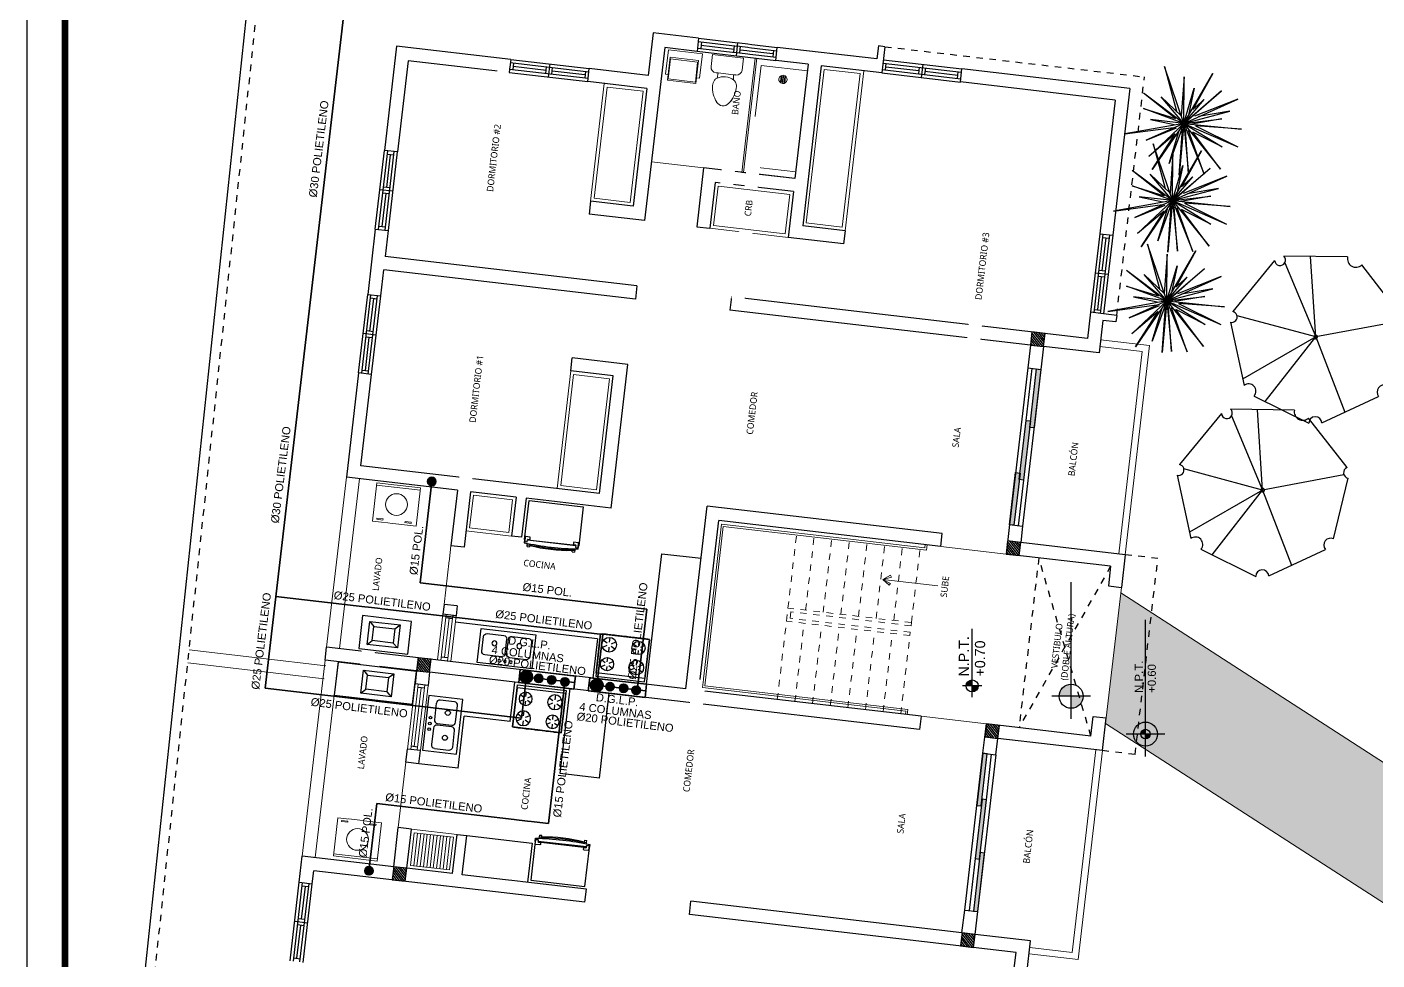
# Model space of a CAD drawing. Header units: feet. Extents: x 1019 to 2236, y -546 to 122.
# Drawn here: x 1053.54 to 1074.06, y -511.4 to -497.21 of the extents above; entities that cross this region are included whole.
import ezdxf

# ---------------------------------------------------------------- set-up
doc = ezdxf.new("R2010")
doc.units = ezdxf.units.FT
doc.header["$LTSCALE"] = 0.05
doc.header["$MEASUREMENT"] = 0
for name, pattern in [('ACAD_ISO14W100', [25.5, 12, -3, 0.5, -3, 0.5, -3, 0.5, -3]), ('DASHDOT', [25.4, 12.7, -6.35, 0, -6.35]), ('DASHED2', [0.375, 0.25, -0.125]), ('HIDDEN', [9.525, 6.35, -3.175])]:
    doc.linetypes.add(name, pattern=pattern)
for name, color, linetype, lineweight in [('A-GENM', 8, 'Continuous', 9), ('A-WALL', 7, 'Continuous', 25), ('arq-pisos', 251, 'Continuous', 5), ('closet', 8, 'Continuous', 5), ('COCINA', 8, 'Continuous', 25), ('escalera', 8, 'DASHED2', 0), ('FURN', 8, 'Continuous', 9), ('GAS', 6, 'ACAD_ISO14W100', 35), ('I-FURN', 8, 'Continuous', 0), ('None', 7, 'Continuous', 5), ('P-SANR-FIXT', 8, 'Continuous', 9)]:
    doc.layers.add(name, color=color, linetype=linetype, lineweight=lineweight)
for name, color, linetype in [('columna', 9, 'Continuous'), ('MARCO', 1, 'Continuous'), ('MUEBLES', 8, 'Continuous'), ('PERT-VENT', 8, 'Continuous'), ('PISO', 8, 'Continuous'), ('SOLAR', 2, 'DASHDOT'), ('TEXXT', 2, 'Continuous'), ('TXT', 2, 'Continuous'), ('VUELO', 8, 'HIDDEN')]:
    doc.layers.add(name, color=color, linetype=linetype)
doc.layers.add('PLANTS', color=7, linetype='Continuous', true_color=0x005716)
doc.styles.add('ads', font='trebuc.ttf', dxfattribs={"height": 0.14})
doc.styles.add('DAMIAN', font='arial.ttf', dxfattribs={"height": 0.12})
doc.styles.add('ROMAND', font='arial.ttf')
doc.styles.get("Standard").update_dxf_attribs({"font": 'arial.ttf'})
doc.linetypes.add('GAS_LINE', pattern='A,12.7,-5.08,["GAS",Standard,S=2.54,R=0,X=-2.54,Y=-1.27],-6.35', length=24.13)

# ---------------------------------------------------------------- blocks, each defined once
blk = doc.blocks.new('ARBOL4')
at = {"layer": 'PLANTS'}
for p, q in [((-0.215225, 0.439234), (-0.445698, 0.173788)), ((-0.172006, 0.430212), (0, 0)), ((0.18998, 0.442934), (-0.157772, 0.457476)), ((0.465439, 0.126688), (0.258534, 0.409628)), ((0, 0), (0.381619, 0.241316)), ((-0.474293, 0.087687), (-0.409359, -0.263952)), ((0.392021, -0.274733), (0.48214, 0.055782)), ((0, 0), (-0.436626, -0.116299)), ((-0.37373, -0.251589), (0, 0)), ((0, 0), (-0.030926, -0.456175)), ((0.410256, -0.207857), (0, 0)), ((0, 0), (0.311329, -0.356352)), ((-0.375843, -0.309965), (-0.049034, -0.484529)), ((0.011921, -0.485418), (0.345337, -0.341692))]:
    blk.add_line(p, q, dxfattribs=at)
for centre, radius, start, end in [((-0.189074, 0.45647), 0.031319, 213.386078, 1.840691), ((0.228399, 0.434803), 0.03927, 168.050674, 320.127319), ((-0.47347, 0.135212), 0.047533, 269.007996, 54.248581), ((0.474388, 0.091377), 0.036427, 104.220505, 282.287354), ((0, 0), 0.01, 0, 180), ((0, 0), 0.01, 180, 0), ((-0.383672, -0.280455), 0.030531, 284.858551, 147.280869), ((0.371318, -0.310052), 0.04094, 59.622765, 230.608597), ((-0.018543, -0.484042), 0.030495, 357.413361, 180.915833)]:
    blk.add_arc(centre, radius, start, end, dxfattribs=at)
blk = doc.blocks.new('T36')
at = {"color": 86, "linetype": 'Continuous'}
for p, q in [((-0.003, -0.009), (-0.054, 0.472)), ((-0.054, 0.472), (-0.003, 0.092)), ((-0.003, -0.009), (0.098, 0.472)), ((-0.003, 0.092), (0.098, 0.472)), ((-0.003, -0.009), (-0.294, 0.392)), ((-0.294, 0.392), (-0.079, 0.067)), ((-0.003, -0.009), (-0.181, 0.345)), ((-0.181, 0.345), (-0.083, 0.101)), ((-0.003, -0.009), (0.307, 0.369)), ((-0.003, -0.009), (0.123, 0.345)), ((0.307, 0.369), (0.053, 0.08)), ((0.123, 0.345), (0.053, 0.08)), ((-0.003, -0.009), (-0.333, 0.244)), ((-0.333, 0.244), (-0.029, 0.016)), ((-0.003, -0.009), (-0.105, 0.295)), ((-0.105, 0.295), (-0.011, 0.059)), ((-0.003, -0.009), (0.377, 0.244)), ((0.377, 0.244), (0.047, 0.041)), ((-0.003, -0.009), (-0.46, 0.143)), ((-0.46, 0.143), (-0.13, 0.041)), ((-0.003, -0.009), (-0.232, 0.117)), ((-0.232, 0.117), (-0.13, 0.041)), ((-0.003, -0.009), (0.402, 0.117)), ((0.402, 0.117), (0.047, 0.016)), ((-0.003, -0.009), (-0.308, 0.016)), ((-0.308, 0.016), (-0.079, 0.016)), ((-0.003, -0.009), (0.427, 0.041)), ((0.427, 0.041), (0.047, -0.009)), ((-0.003, -0.009), (-0.434, -0.263)), ((-0.434, -0.263), (-0.089, -0.09)), ((-0.003, -0.009), (-0.384, -0.085)), ((-0.384, -0.085), (-0.059, -0.042)), ((-0.003, -0.009), (-0.181, -0.39)), ((-0.003, -0.009), (-0.181, -0.238)), ((-0.181, -0.238), (-0.059, -0.042)), ((-0.029, -0.085), (-0.181, -0.39)), ((-0.003, -0.009), (-0.054, -0.364)), ((-0.054, -0.364), (-0.029, -0.085)), ((-0.003, -0.009), (0.183, -0.472)), ((-0.003, -0.009), (0.427, -0.187)), ((-0.003, -0.009), (0.022, -0.288)), ((-0.003, -0.009), (0.351, -0.06)), ((-0.003, -0.009), (0.199, -0.288)), ((-0.003, -0.009), (0.326, -0.238)), ((0.022, -0.288), (0.022, -0.085)), ((0.199, -0.288), (0.047, -0.06)), ((0.183, -0.472), (0.047, -0.085)), ((0.351, -0.06), (0.073, -0.035)), ((0.427, -0.187), (0.098, -0.06)), ((0.098, -0.06), (0.326, -0.238))]:
    blk.add_line(p, q, dxfattribs=at)
blk = doc.blocks.new('Arbol222')
at = {"layer": 'PLANTS', "lineweight": 15, "xscale": 1.5, "yscale": 1.5, "zscale": 1.5}
blk.add_blockref('T36', (0.005, 0.014), dxfattribs=at)
blk = doc.blocks.new('A$C7FF54E45')
at = {"layer": 'SOLAR', "linetype": 'Continuous', "ltscale": 0.15}
blk.add_lwpolyline([(66.124, 33.191), (34.853, 30.693), (7.642, 28.496), (3.32, 28.119), (3.338, 28.271), (7.63, 28.645), (34.841, 30.843), (66.26, 33.352), (68.078, 13.246), (60.53, 11.749), (47.102, 9.086), (34.373, 6.546), (24.073, 4.557), (22.007, 4.131), (9.481, 1.696), (-0.018, -0.156), (0, 0)], dxfattribs=at)
at = {"layer": 'SOLAR', "ltscale": 0.03}
blk.add_lwpolyline([(3.342, 28.196), (7.636, 28.57), (34.847, 30.768), (66.118, 33.265), (67.917, 13.367), (60.501, 11.896), (47.073, 9.233), (34.344, 6.693), (24.044, 4.704), (21.978, 4.278), (9.452, 1.843), (0, 0), (3.328, 28.184)], dxfattribs=at)
blk = doc.blocks.new('A$C15954AF6')
at = {"layer": 'P-SANR-FIXT'}
for p, q in [((0, 0.813), (1.75, 0.813)), ((0, 0.813), (0.001, 0.001)), ((1.75, 0.787), (0, 0.787)), ((0.102, 0.711), (1.648, 0.711)), ((0.102, 0.711), (0.102, 0)), ((1.648, 0.711), (1.649, 0)), ((1.75, 0.813), (1.75, 0)), ((1.434, 0.387), (1.523, 0.387)), ((1.523, 0.378), (1.434, 0.378)), ((1.434, 0.36), (1.523, 0.36)), ((1.523, 0.351), (1.434, 0.351)), ((1.434, 0.333), (1.523, 0.333)), ((1.523, 0.324), (1.434, 0.324)), ((1.649, 0), (0.001, 0)), ((1.649, 0), (1.75, 0))]:
    blk.add_line(p, q, dxfattribs=at)
for centre, radius, start, end in [((1.478, 0.355), 0.0635, 0.0472, 180.0472), ((1.478, 0.355), 0.0635, 0.0472, 180.0472), ((1.478, 0.355), 0.0635, 180.0472, 0.0472), ((1.478, 0.355), 0.0635, 180.0472, 0.0472), ((1.434, 0.383), 0.00444, 90.0472, 270.0472), ((1.434, 0.355), 0.00444, 90.0472, 270.0472), ((1.434, 0.328), 0.00444, 90.0472, 270.0472), ((1.523, 0.383), 0.00444, 270.0472, 90.0472), ((1.523, 0.355), 0.00444, 270.0472, 90.0472), ((1.523, 0.328), 0.00444, 270.0472, 90.0472)]:
    blk.add_arc(centre, radius, start, end, dxfattribs=at)
blk = doc.blocks.new('A$C2C3967B4')
at = {"layer": 'COCINA'}
for p, q in [((0.838, 0.52), (0, 0.52)), ((0, 0.52), (0, 0)), ((0.838, 0), (0.838, 0.52)), ((0.051, 0.342), (0.051, 0.119)), ((0.356, 0.393), (0.102, 0.393)), ((0.406, 0.119), (0.406, 0.342)), ((0.432, 0.342), (0.432, 0.119)), ((0.737, 0.393), (0.483, 0.393)), ((0.787, 0.119), (0.787, 0.342)), ((0.102, 0.068), (0.356, 0.068)), ((0.483, 0.068), (0.737, 0.068)), ((0, 0), (0.838, 0))]:
    blk.add_line(p, q, dxfattribs=at)
for centre, radius in [((0.33, 0.456), 0.0201), ((0.419, 0.456), 0.0201), ((0.508, 0.456), 0.0201), ((0.229, 0.202), 0.0381), ((0.61, 0.202), 0.0381)]:
    blk.add_circle(centre, radius, dxfattribs=at)
for centre, start, end in [((0.102, 0.342), 90, 180), ((0.356, 0.342), 0, 90), ((0.483, 0.342), 90, 180), ((0.737, 0.342), 0, 90), ((0.102, 0.119), 180, 270), ((0.356, 0.119), 270, 0), ((0.483, 0.119), 180, 270), ((0.737, 0.119), 270, 0)]:
    blk.add_arc(centre, 0.0508, start, end, dxfattribs=at)
blk = doc.blocks.new('A$C285A50AC')
at = {"layer": 'MUEBLES'}
for p, q in [((0.001, 0.69, -0.889), (0, 0.029, -0.889)), ((0.001, 0.69), (0.001, 0.639)), ((0.763, 0.688), (0.001, 0.69)), ((0.763, 0.688, -0.889), (0.001, 0.69, -0.889)), ((0.001, 0.639), (0.763, 0.637)), ((0.762, 0.028, -0.889), (0.763, 0.688, -0.889)), ((0.763, 0.637), (0.763, 0.688)), ((0, 0.029, -0.889), (0.762, 0.028, -0.889))]:
    blk.add_line(p, q, dxfattribs=at)
at = {"layer": 'MUEBLES', "color": 8}
for p, q in [((0.12, 0.505, 0.003), (0.054, 0.543, 0.003)), ((0.12, 0.467, 0.003), (0.054, 0.429, 0.003)), ((0.153, 0.524, 0.003), (0.153, 0.6, 0.003)), ((0.153, 0.448, 0.003), (0.153, 0.372, 0.003)), ((0.186, 0.505, 0.003), (0.252, 0.543, 0.003)), ((0.186, 0.467, 0.003), (0.252, 0.429, 0.003)), ((0.577, 0.466, 0.003), (0.522, 0.435, 0.003)), ((0.577, 0.504, 0.003), (0.523, 0.536, 0.003)), ((0.61, 0.523, 0.003), (0.611, 0.587, 0.003)), ((0.61, 0.447, 0.003), (0.61, 0.384, 0.003)), ((0.643, 0.504, 0.003), (0.698, 0.536, 0.003)), ((0.643, 0.466, 0.003), (0.698, 0.434, 0.003)), ((0.12, 0.2, 0.003), (0.065, 0.232, 0.003)), ((0.153, 0.219, 0.003), (0.153, 0.283, 0.003)), ((0.186, 0.2, 0.003), (0.241, 0.232, 0.003)), ((0.577, 0.2, 0.003), (0.511, 0.238, 0.003)), ((0.61, 0.219, 0.003), (0.61, 0.295, 0.003)), ((0.643, 0.199, 0.003), (0.709, 0.237, 0.003)), ((0.12, 0.162, 0.003), (0.065, 0.131, 0.003)), ((0.153, 0.143, 0.003), (0.152, 0.08, 0.003)), ((0.186, 0.162, 0.003), (0.241, 0.13, 0.003)), ((0.577, 0.162, 0.003), (0.511, 0.124, 0.003)), ((0.61, 0.142, 0.003), (0.61, 0.066, 0.003)), ((0.643, 0.161, 0.003), (0.709, 0.123, 0.003))]:
    blk.add_line(p, q, dxfattribs=at)
at = {"layer": 'MUEBLES', "extrusion": (-0.001805, -0.999998, 0)}
for p, q in [((0.063, 0.027, -0.622), (0.698, 0.025, -0.622)), ((0.063, 0.027, -0.102), (0.698, 0.025, -0.102))]:
    blk.add_line(p, q, dxfattribs=at)
at = {"layer": 'MUEBLES'}
for centre, radius in [((0.153, 0.486, 0.003), 0.114), ((0.61, 0.485, 0.003), 0.102), ((0.153, 0.181, 0.003), 0.102), ((0.61, 0.181, 0.003), 0.114)]:
    blk.add_circle(centre, radius, dxfattribs=at)
at = {"layer": 'MUEBLES', "color": 8, "extrusion": (-0.001805, -0.999998, 0)}
for centre in [(0.089, -0.038, -0.027), (0.216, -0.038, -0.027), (0.381, -0.038, -0.027), (0.546, -0.038, -0.027), (0.673, -0.038, -0.027)]:
    blk.add_circle(centre, 0.0254, dxfattribs=at)
at = {"layer": 'MUEBLES'}
for points in [[(0, 0.029), (0.001, 0.639), (0.763, 0.637), (0.762, 0.028)], [(0.001, 0.69, 0.254), (0.001, 0.639, 0.254), (0.763, 0.637, 0.254), (0.763, 0.688, 0.254)]]:
    blk.add_3dface(points, dxfattribs=at)
at = {"layer": 'MUEBLES', "color": 8}
for points in [[(0.025, 0.027, -0.076), (0.025, 0.027, -0.533), (0.737, 0.025, -0.533), (0.737, 0.025, -0.076)], [(0.025, 0.027, -0.597), (0.025, 0.027, -0.851), (0.737, 0.025, -0.851), (0.737, 0.025, -0.597)]]:
    blk.add_3dface(points, dxfattribs=at)
blk = doc.blocks.new('A$C007B5363')
at = {"layer": 'COCINA'}
for p, q in [((0, 0.829), (0.594, 0.829)), ((0, 0), (0, 0.829)), ((0.621, 0.822), (0.557, 0.822)), ((0.594, 0.829), (0.601, 0.829)), ((0.594, 0.822), (0.594, 0.829)), ((0.601, 0.829), (0.601, 0.822)), ((0.645, 0.829), (0.601, 0.829)), ((0.551, 0.816), (0.551, 0.752)), ((0.557, 0.746), (0.582, 0.746)), ((0.589, 0.752), (0.589, 0.778)), ((0.594, 0.045), (0.594, 0.784)), ((0.595, 0.784), (0.621, 0.784)), ((0.601, 0.784), (0.601, 0.044)), ((0.627, 0.791), (0.627, 0.816)), ((0.649, 0.778), (0.671, 0.778)), ((0.671, 0.74), (0.651, 0.74)), ((0.654, 0.702), (0.671, 0.702)), ((0.671, 0.778), (0.698, 0.778)), ((0.671, 0.74), (0.671, 0.778)), ((0.671, 0.74), (0.671, 0.778)), ((0.698, 0.74), (0.671, 0.74)), ((0.671, 0.74), (0.671, 0.702)), ((0.671, 0.702), (0.671, 0.74)), ((0.699, 0.74), (0.699, 0.778)), ((0.594, 0), (0, 0)), ((0.551, 0.076), (0.551, 0.013)), ((0.582, 0.083), (0.557, 0.083)), ((0.557, 0.006), (0.621, 0.006)), ((0.589, 0.051), (0.589, 0.076)), ((0.594, 0), (0.594, 0.006)), ((0.594, 0), (0.601, 0)), ((0.621, 0.044), (0.595, 0.044)), ((0.601, 0.006), (0.601, 0)), ((0.601, 0), (0.645, 0)), ((0.627, 0.013), (0.627, 0.038)), ((0.671, 0.051), (0.649, 0.051)), ((0.651, 0.089), (0.671, 0.089)), ((0.671, 0.127), (0.654, 0.127)), ((0.671, 0.127), (0.671, 0.089)), ((0.671, 0.089), (0.671, 0.127)), ((0.671, 0.089), (0.698, 0.089)), ((0.671, 0.051), (0.671, 0.089)), ((0.671, 0.051), (0.671, 0.089)), ((0.698, 0.051), (0.671, 0.051)), ((0.699, 0.051), (0.699, 0.089))]:
    blk.add_line(p, q, dxfattribs=at)
for centre, radius, start, end in [((0.557, 0.816), 0.00635, 90, 180), ((0.621, 0.816), 0.00635, 360, 90), ((-3.851, 0.414), 4.515, 354.7351, 5.2649), ((0.557, 0.752), 0.00635, 180, 270), ((0.582, 0.752), 0.00635, 270, 360), ((0.595, 0.778), 0.00635, 90, 180), ((0.621, 0.791), 0.00635, 270, 360), ((-3.079, 0.414), 3.761, 355.6182, 4.3818), ((-1.675, 0.414), 2.373, 352.1151, 7.8849), ((0.557, 0.076), 0.00635, 90, 180), ((0.557, 0.013), 0.00635, 180, 270), ((0.582, 0.076), 0.00635, 360, 90), ((0.595, 0.051), 0.00635, 180, 270), ((0.621, 0.038), 0.00635, 360, 90), ((0.621, 0.013), 0.00635, 270, 360)]:
    blk.add_arc(centre, radius, start, end, dxfattribs=at)
blk = doc.blocks.new('bath_sink_6127 - bath_sink_6127-V2-Nivel 1')
at = {"layer": 'I-FURN'}
for p, q in [((0.293, 0.297), (-0.127, 0.297)), ((-0.127, 0.297), (-0.127, -0.29)), ((0.395, 0.244), (-0.005, 0.244)), ((-0.005, 0.244), (-0.005, -0.245)), ((0.025, -0.234), (0.025, 0.233)), ((0.025, 0.233), (0.369, 0.233)), ((0.293, 0.244), (0.293, 0.297)), ((0.369, 0.233), (0.369, -0.234)), ((0.395, -0.245), (0.395, 0.244)), ((0.293, -0.29), (-0.127, -0.29)), ((-0.005, -0.245), (0.395, -0.245)), ((0.369, -0.234), (0.025, -0.234)), ((0.293, -0.29), (0.293, -0.245))]:
    blk.add_line(p, q, dxfattribs=at)
blk = doc.blocks.new('Toilet_-_Tank_-_3D_4840 - 17_ High_ Seat Not Visible-536545-Nivel 1')
at = {"layer": 'P-SANR-FIXT'}
for p, q in [((0.248, 0.489), (-0.248, 0.489)), ((-0.248, 0.489), (-0.248, 0.298)), ((0.248, 0.298), (0.248, 0.489)), ((-0.159, 0.21), (-0.123, 0.21)), ((-0.123, 0.21), (-0.132, 0.127)), ((-0.123, 0.21), (0.123, 0.21)), ((0.132, 0.127), (0.123, 0.21)), ((0.123, 0.21), (0.159, 0.21))]:
    blk.add_line(p, q, dxfattribs=at)
for centre, radius, start, end in [((-0.159, 0.298), 0.0889, 180, 270), ((0.159, 0.298), 0.0889, 270, 360), ((-0.023, 0.008), 0.167, 151.0596, 182.709), ((-0.083, 0.041), 0.0995, 119.8981, 151.0596), ((0, -0.104), 0.266, 90.1019, 119.8981), ((0, -0.104), 0.266, 60.1019, 89.8981), ((0.083, 0.041), 0.0995, 28.9404, 60.1019), ((0.023, 0.008), 0.167, 357.291, 28.9404), ((0.25, 0.021), 0.441, 182.709, 218.5058), ((-0.25, 0.021), 0.441, 321.4942, 357.291), ((0.011, -0.169), 0.136, 218.5058, 265.219), ((-0.011, -0.169), 0.136, 274.781, 321.4942)]:
    blk.add_arc(centre, radius, start, end, dxfattribs=at)
blk = doc.blocks.new('A$C6DF15AF1')
for points in [[(0, 0), (0.896, 0), (0.896, 0.067), (0, 0.067)], [(0.796, 0.067), (1.703, 0.067), (1.703, 0.133), (0.796, 0.133)], [(1.603, 0.133), (2.4, 0.133), (2.4, 0.2), (1.603, 0.2)]]:
    blk.add_hatch(color=256).paths.add_polyline_path(points)
at = {"layer": 'PERT-VENT', "extrusion": (-6.28888e-16, -1.94037e-15, -1)}
for points in [[(0, 0), (-0.896, 0), (-0.896, 0.067), (0, 0.067)], [(-0.796, 0.067), (-1.703, 0.067), (-1.703, 0.133), (-0.796, 0.133)], [(-1.603, 0.133), (-2.4, 0.133), (-2.4, 0.2), (-1.603, 0.2)]]:
    blk.add_lwpolyline(points, close=True, dxfattribs=at)
at = {"layer": 'PISO'}
for p, q in [((0, 0.2), (2.4, 0.2)), ((0, 0), (2.4, 0))]:
    blk.add_line(p, q, dxfattribs=at)
at = {"layer": 'PISO', "extrusion": (-6.28888e-16, -1.94037e-15, -1)}
for p, q in [((0.796, 0.133), (0, 0.133)), ((1.703, 0.067), (2.4, 0.067))]:
    blk.add_line(p, q, dxfattribs=at)
blk = doc.blocks.new('A$C01EB0BB3')
at = {"layer": 'FURN'}
for p, q in [((0, 0, 224.56), (0, 0.61, 224.56)), ((0, 0.61, 224.56), (0.533, 0.61, 224.56)), ((0.503, 0.61, 224.56), (0.503, 0, 224.56)), ((0.533, 0.61, 224.56), (0.533, 0, 224.56)), ((0.533, 0, 224.56), (0, 0, 224.56))]:
    blk.add_line(p, q, dxfattribs=at)
at = {"layer": 'FURN', "ltscale": 0.02, "elevation": 224.56}
for points in [[(0.047, 0.536), (0.047, 0.45), (0.032, 0.45), (0.032, 0.536)], [(0.047, 0.143), (0.047, 0.057), (0.032, 0.057), (0.032, 0.143)]]:
    blk.add_lwpolyline(points, close=True, dxfattribs=at)
at = {"layer": 'FURN', "ltscale": 0.02}
blk.add_circle((0.267, 0.305, 224.56), 0.15, dxfattribs=at)
blk = doc.blocks.new('A$C153C7E87')
at = {"layer": 'COCINA'}
for p, q in [((0.076, 0.804), (0.143, 0.731)), ((0.427, 0.804), (0.36, 0.731)), ((0.143, 0.411), (0.076, 0.339)), ((0.36, 0.411), (0.427, 0.339))]:
    blk.add_line(p, q, dxfattribs=at)
at = {"layer": 'COCINA', "extrusion": (1.60732e-15, -2.48059e-15, -1)}
for points in [[(-0.502, 1.2), (0, 1.2), (0, 0), (-0.502, 0)], [(-0.427, 0.339), (-0.076, 0.339), (-0.076, 0.804), (-0.427, 0.804)], [(-0.36, 0.411), (-0.143, 0.411), (-0.143, 0.731), (-0.36, 0.731)]]:
    blk.add_lwpolyline(points, close=True, dxfattribs=at)
blk = doc.blocks.new('A$C72735B25')
at = {"layer": 'PERT-VENT', "extrusion": (-1.27878e-17, -1.31713e-15, -1)}
for p, q in [((0, 0), (0, 1.203)), ((0.05, 0), (0.05, 1.203)), ((0.1, 0.648), (0.1, 1.149)), ((0.15, 0), (0.15, 1.203)), ((0.2, 0), (0.2, 1.203)), ((0.15, 0.648), (0.05, 0.648)), ((0.2, 0.602), (0, 0.602)), ((0.15, 0.555), (0.05, 0.555)), ((0.1, 0.05), (0.1, 0.555)), ((0.05, 0.05), (0.15, 0.05))]:
    blk.add_line(p, q, dxfattribs=at)
at = {"layer": 'PERT-VENT', "extrusion": (-1.27878e-17, 1.31713e-15, -1)}
blk.add_line((0.05, 1.153), (0.15, 1.153), dxfattribs=at)
blk = doc.blocks.new('A$C04841795')
at = {"ltscale": 45}
h = blk.add_hatch(color=256, dxfattribs=at)
h.dxf.hatch_style = 1
h.paths.add_polyline_path([(0.179, 0.249), (0.179, 0.154), (0.274, 0.154, 0.414214)])
h.paths.add_polyline_path([(0.179, 0.154), (0.083, 0.154, 0.414214), (0.179, 0.058)])
at = {"layer": 'TXT', "ltscale": 45}
for p, q in [((0.179, 0), (0.179, 0.308)), ((0, 0.154), (1.087, 0.154))]:
    blk.add_line(p, q, dxfattribs=at)
blk.add_circle((0.179, 0.154), 0.0956, dxfattribs=at)
blk = doc.blocks.new('A$C012446DC')
at = {"layer": 'PISO'}
h = blk.add_hatch(dxfattribs=at)
h.set_pattern_fill('ANSI31', color=256, scale=0.008571, angle=180)
h.set_pattern_definition([(225, (206536.064322, 1154820.960068), (0.0192434059784, -0.0192434059784), [])])
h.paths.add_polyline_path([(0, 0), (0.2, 0), (0.2, 0.2), (0, 0.2)])
at = {"layer": 'columna'}
blk.add_lwpolyline([(0.2, 0.2), (0, 0.2), (0, 0), (0.2, 0)], close=True, dxfattribs=at)
blk = doc.blocks.new('A$C387E0859')
for p in [(0, 8.7), (3.2, 8.7), (0, 0), (3.2, 0), (6, 0), (9.2, 0)]:
    blk.add_blockref('A$C012446DC', p)
blk = doc.blocks.new('A$C074D4DC8')
at = {"layer": 'FURN'}
blk.add_line((0.042, 0.342), (0.042, -0.198), dxfattribs=at)
for points in [[(0.042, 0.342), (-0.008, 0.274), (0.012, 0.262), (0.042, 0.342)], [(0.042, 0.342), (0.092, 0.274), (0.072, 0.262), (0.042, 0.342)]]:
    blk.add_lwpolyline(points, dxfattribs=at)

msp = doc.modelspace()

# ---------------------------------------------------------------- hatches: boundary and pattern name
at = {"layer": 'arq-pisos'}
h = msp.add_hatch(dxfattribs=at)
h.set_pattern_fill('AR-HBONE', color=256, scale=0.06, angle=90)
h.set_pattern_definition([(135, (856.05644, -198.79704), (-0.33941125, 5e-17), [0.72, -0.24]), (225, (855.88674, -198.62733), (-0.33941125, 5e-17), [0.72, -0.24])])
edge = h.paths.add_edge_path()
edge.add_line((1079.731, -513.492), (1086.908, -513.483))
edge.add_line((1086.908, -513.483), (1086.908, -513.482))
edge.add_line((1086.908, -513.482), (1095.404, -513.471))
edge.add_line((1095.404, -513.471), (1095.591, -514.615))
edge.add_arc((1096.578, -514.453), 1, 189.2909, 252.057)
edge.add_line((1096.27, -515.405), (1115.308, -521.57))
edge.add_line((1115.308, -521.57), (1115.616, -520.618))
edge.add_line((1115.616, -520.618), (1097.154, -514.64))
edge.add_line((1097.154, -514.64), (1102.237, -498.942))
edge.add_line((1102.237, -498.942), (1106.806, -500.422))
edge.add_line((1106.806, -500.422), (1108.337, -495.662))
edge.add_line((1108.337, -495.662), (1107.969, -495.543))
edge.add_line((1107.969, -495.543), (1107.482, -495.541))
edge.add_line((1107.482, -495.541), (1106.249, -499.348))
edge.add_line((1106.249, -499.348), (1101.553, -497.827))
edge.add_line((1101.553, -497.827), (1097.198, -511.276))
edge.add_arc((1096.247, -510.968), 1, 270.0737, 342.057, ccw=False)
edge.add_line((1096.248, -511.968), (1086.442, -511.981))
edge.add_line((1086.442, -511.981), (1086.442, -508.811))
edge.add_line((1086.442, -508.811), (1084.438, -508.814))
edge.add_line((1084.438, -508.814), (1084.442, -511.985))
edge.add_line((1084.442, -511.985), (1079.729, -511.991))
edge.add_line((1079.729, -511.991), (1070.168, -505.813))
edge.add_line((1070.168, -505.813), (1069.936, -507.8))
edge.add_line((1069.936, -507.8), (1078.498, -513.332))
edge.add_arc((1079.041, -512.492), 1, 237.1316, 270.0737)
edge.add_line((1079.042, -513.492), (1079.731, -513.492))
at = {"layer": 'closet'}
h = msp.add_hatch(dxfattribs=at)
h.set_pattern_fill('ANSI31', color=256, scale=0.4, angle=398.357, style=0)
h.set_pattern_definition([(83.357, (1059.961873, -510.02673), (-0.0496643, 0.005784), [])])
h.paths.add_polyline_path([(1059.962, -510.027), (1060.02, -509.53), (1059.424, -509.461), (1059.366, -509.957)])
at = {"layer": 'GAS', "linetype": 'GAS_LINE', "ltscale": 0.8}
h = msp.add_hatch(color=256, dxfattribs=at)
h.dxf.hatch_style = 1
edge = h.paths.add_edge_path()
edge.add_arc((1059.69, -504.12), 0.0637, 0, 360)
h = msp.add_hatch(color=256, dxfattribs=at)
h.dxf.hatch_style = 1
edge = h.paths.add_edge_path()
edge.add_arc((1061.129, -507.091), 0.0956, 0, 360)
h = msp.add_hatch(color=256, dxfattribs=at)
h.dxf.hatch_style = 1
edge = h.paths.add_edge_path()
edge.add_arc((1061.317, -507.114), 0.0637, 0, 360)
h = msp.add_hatch(color=256, dxfattribs=at)
h.dxf.hatch_style = 1
edge = h.paths.add_edge_path()
edge.add_arc((1061.513, -507.137), 0.0637, 0, 360)
h = msp.add_hatch(color=256, dxfattribs=at)
h.dxf.hatch_style = 1
edge = h.paths.add_edge_path()
edge.add_arc((1061.715, -507.168), 0.0637, 0, 360)
h = msp.add_hatch(color=256, dxfattribs=at)
h.dxf.hatch_style = 1
edge = h.paths.add_edge_path()
edge.add_arc((1062.2, -507.218), 0.0956, 0, 360)
h = msp.add_hatch(color=256, dxfattribs=at)
h.dxf.hatch_style = 1
edge = h.paths.add_edge_path()
edge.add_arc((1062.401, -507.24), 0.0637, 0, 360)
h = msp.add_hatch(color=256, dxfattribs=at)
h.dxf.hatch_style = 1
edge = h.paths.add_edge_path()
edge.add_arc((1062.608, -507.264), 0.0637, 0, 360)
h = msp.add_hatch(color=256, dxfattribs=at)
h.dxf.hatch_style = 1
edge = h.paths.add_edge_path()
edge.add_arc((1062.799, -507.294), 0.0637, 0, 360)
h = msp.add_hatch(color=256, dxfattribs=at)
h.dxf.hatch_style = 1
edge = h.paths.add_edge_path()
edge.add_arc((1058.735, -510.039), 0.0637, 0, 360)

# ---------------------------------------------------------------- linework, layer by layer
at = {"layer": 'A-GENM'}
for p, q in [((1070.495, -502.142), (1069.849, -502.067)), ((1070.606, -502.054), (1069.861, -501.968)), ((1070.235, -505.233), (1070.606, -502.054)), ((1070.136, -505.221), (1070.495, -502.142)), ((1058.392, -504.055), (1058.091, -506.638)), ((1058.591, -504.078), (1058.29, -506.661)), ((1062.417, -504.524), (1062.417, -504.524)), ((1063.878, -504.493), (1063.878, -504.493)), ((1058.078, -506.922), (1056.002, -506.68)), ((1057.721, -509.816), (1058.068, -506.836)), ((1058.091, -506.638), (1058.091, -506.638)), ((1058.055, -507.121), (1055.981, -506.879)), ((1057.92, -509.839), (1058.267, -506.859)), ((1069.789, -508.201), (1069.43, -511.28)), ((1069.888, -508.213), (1069.518, -511.391)), ((1069.518, -511.391), (1068.773, -511.305)), ((1069.43, -511.28), (1068.785, -511.205))]:
    msp.add_line(p, q, dxfattribs=at)
at = {"layer": 'A-GENM', "extrusion": (7.74729e-15, 7.31823e-14, -1)}
for p, q in [((1070.168, -505.813), (1079.729, -511.991)), ((1069.936, -507.8), (1078.498, -513.332))]:
    msp.add_line(p, q, dxfattribs=at)
at = {"layer": 'A-WALL'}
for p, q in [((1063.057, -497.299), (1062.982, -497.945)), ((1063.749, -497.38), (1063.057, -497.299)), ((1059.156, -497.499), (1058.971, -499.085)), ((1060.891, -497.701), (1059.156, -497.499)), ((1063.233, -497.521), (1062.926, -500.153)), ((1063.726, -497.579), (1063.233, -497.521)), ((1066.458, -497.695), (1064.944, -497.519)), ((1066.581, -497.508), (1066.482, -497.497)), ((1059.331, -497.721), (1059.17, -499.109)), ((1060.868, -497.9), (1059.331, -497.721)), ((1065.416, -497.775), (1064.921, -497.718)), ((1065.416, -497.775), (1065.213, -499.514)), ((1065.614, -497.799), (1065.331, -500.232)), ((1066.535, -497.906), (1065.614, -497.799)), ((1062.982, -497.945), (1062.086, -497.841)), ((1070.306, -498.144), (1067.753, -497.846)), ((1062.959, -498.144), (1062.063, -498.039)), ((1062.959, -498.144), (1062.751, -499.932)), ((1070.084, -498.319), (1067.73, -498.045)), ((1070.306, -498.144), (1070.046, -500.375)), ((1070.084, -498.319), (1069.847, -500.352)), ((1063.825, -499.352), (1063.721, -500.246)), ((1065.213, -499.514), (1063.825, -499.352)), ((1064.001, -499.574), (1063.92, -500.269)), ((1065.19, -499.712), (1064.001, -499.574)), ((1062.105, -499.856), (1062.082, -500.055)), ((1062.751, -499.932), (1062.105, -499.856)), ((1065.19, -499.712), (1065.109, -500.408)), ((1062.926, -500.153), (1062.082, -500.055)), ((1063.721, -500.246), (1063.92, -500.269)), ((1065.977, -500.307), (1065.331, -500.232)), ((1058.832, -500.281), (1058.716, -501.274)), ((1059.03, -500.304), (1058.984, -500.701)), ((1065.953, -500.506), (1065.109, -500.408)), ((1065.977, -500.307), (1065.953, -500.506)), ((1062.811, -501.147), (1058.984, -500.701)), ((1058.915, -501.297), (1058.961, -500.9)), ((1062.787, -501.345), (1058.961, -500.9)), ((1062.811, -501.147), (1062.787, -501.345)), ((1064.249, -501.314), (1064.225, -501.513)), ((1069.662, -501.945), (1064.249, -501.314)), ((1068.795, -502.045), (1064.225, -501.513)), ((1069.708, -501.547), (1069.662, -501.945)), ((1069.895, -501.67), (1069.837, -502.166)), ((1070.106, -501.594), (1070.094, -501.693)), ((1068.795, -502.045), (1068.754, -502.393)), ((1068.993, -502.068), (1068.953, -502.416)), ((1069.837, -502.166), (1068.993, -502.068)), ((1061.804, -502.439), (1061.827, -502.24)), ((1062.672, -502.339), (1061.827, -502.24)), ((1058.577, -502.469), (1058.392, -504.055)), ((1058.614, -503.88), (1058.776, -502.492)), ((1062.45, -502.514), (1061.804, -502.439)), ((1062.242, -504.302), (1062.45, -502.514)), ((1062.417, -504.524), (1062.672, -502.339)), ((1068.754, -502.393), (1068.953, -502.416)), ((1062.242, -504.302), (1058.614, -503.88)), ((1060.081, -504.252), (1058.392, -504.055)), ((1060.081, -504.252), (1059.982, -505.096)), ((1060.279, -504.275), (1060.181, -505.119)), ((1060.975, -504.356), (1060.279, -504.275)), ((1060.975, -504.356), (1060.905, -504.952)), ((1061.124, -504.373), (1061.054, -504.969)), ((1062.417, -504.524), (1061.124, -504.373)), ((1063.554, -507.274), (1063.878, -504.493)), ((1067.454, -504.909), (1063.878, -504.493)), ((1063.753, -507.297), (1064.054, -504.714)), ((1067.431, -505.108), (1064.054, -504.714)), ((1068.476, -504.776), (1068.424, -505.223)), ((1068.476, -504.776), (1068.675, -504.8)), ((1061.054, -504.969), (1060.905, -504.952)), ((1067.431, -505.108), (1067.454, -504.909)), ((1068.675, -504.8), (1068.646, -505.048)), ((1070.235, -505.233), (1068.646, -505.048)), ((1070.014, -505.409), (1068.424, -505.223)), ((1070.235, -505.233), (1070.178, -505.73)), ((1070.014, -505.409), (1069.979, -505.707)), ((1069.979, -505.707), (1070.178, -505.73)), ((1059.878, -505.99), (1059.861, -506.139)), ((1060.077, -506.013), (1059.878, -505.99)), ((1060.077, -506.013), (1060.06, -506.162)), ((1060.06, -506.162), (1059.861, -506.139)), ((1058.068, -506.836), (1058.091, -506.638)), ((1059.459, -506.998), (1058.068, -506.836)), ((1063.554, -507.274), (1058.091, -506.638)), ((1059.459, -506.998), (1059.436, -507.197)), ((1059.658, -507.021), (1059.634, -507.22)), ((1067.107, -507.889), (1059.658, -507.021)), ((1059.634, -507.22), (1059.436, -507.197)), ((1067.13, -507.69), (1063.753, -507.297)), ((1067.13, -507.69), (1063.753, -507.297)), ((1067.13, -507.69), (1067.107, -507.889)), ((1068.072, -508.253), (1068.124, -507.806)), ((1069.713, -507.991), (1068.124, -507.806)), ((1069.713, -507.991), (1069.748, -507.693)), ((1069.748, -507.693), (1069.946, -507.716)), ((1069.888, -508.213), (1069.946, -507.716)), ((1068.27, -508.276), (1068.299, -508.028)), ((1069.888, -508.213), (1068.299, -508.028)), ((1059.297, -508.389), (1059.32, -508.19)), ((1059.519, -508.213), (1059.32, -508.19)), ((1059.496, -508.412), (1059.519, -508.213)), ((1068.072, -508.253), (1068.27, -508.276)), ((1059.496, -508.412), (1059.297, -508.389)), ((1059.112, -509.978), (1059.181, -509.382)), ((1059.38, -509.405), (1059.181, -509.382)), ((1059.31, -510.001), (1059.38, -509.405)), ((1060.006, -510.082), (1060.075, -509.486)), ((1060.075, -509.486), (1060.224, -509.504)), ((1060.155, -510.1), (1060.224, -509.504)), ((1057.675, -510.213), (1057.721, -509.816)), ((1059.112, -509.978), (1057.721, -509.816)), ((1057.874, -510.237), (1057.897, -510.038)), ((1062.019, -510.518), (1057.897, -510.038)), ((1060.006, -510.082), (1059.31, -510.001)), ((1062.019, -510.518), (1062.042, -510.319)), ((1063.608, -510.703), (1063.631, -510.504)), ((1067.753, -510.985), (1063.631, -510.504)), ((1068.575, -511.281), (1063.608, -510.703)), ((1067.753, -510.985), (1067.794, -510.637)), ((1067.794, -510.637), (1067.993, -510.66)), ((1067.952, -511.008), (1067.993, -510.66)), ((1068.796, -511.106), (1067.952, -511.008)), ((1068.738, -511.603), (1068.796, -511.106)), ((1068.528, -511.679), (1068.575, -511.281))]:
    msp.add_line(p, q, dxfattribs=at)
at = {"layer": 'A-WALL', "extrusion": (1.30764e-15, -1.57985e-16, -1)}
for p, q in [((1063.749, -497.38), (1063.726, -497.579)), ((1064.921, -497.718), (1064.944, -497.519)), ((1062.063, -498.039), (1062.086, -497.841)), ((1067.73, -498.045), (1067.753, -497.846))]:
    msp.add_line(p, q, dxfattribs=at)
at = {"layer": 'A-WALL', "extrusion": (1.30977e-15, -1.39667e-16, -1)}
for p, q in [((1066.482, -497.497), (1066.458, -497.695)), ((1066.581, -497.508), (1066.535, -497.906))]:
    msp.add_line(p, q, dxfattribs=at)
at = {"layer": 'A-WALL', "extrusion": (1.99796e-15, 3.81882e-16, -1)}
for p, q in [((1059.17, -499.109), (1058.971, -499.085)), ((1058.832, -500.281), (1059.03, -500.304))]:
    msp.add_line(p, q, dxfattribs=at)
at = {"layer": 'A-WALL', "extrusion": (1.99087e-15, 3.82707e-16, -1)}
for p, q in [((1069.847, -500.352), (1070.046, -500.375)), ((1069.907, -501.57), (1069.708, -501.547))]:
    msp.add_line(p, q, dxfattribs=at)
at = {"layer": 'A-WALL', "extrusion": (1.993e-15, 4.01025e-16, -1)}
for p, q in [((1069.847, -500.352), (1070.046, -500.375)), ((1069.847, -500.352), (1070.046, -500.375)), ((1070.106, -501.594), (1069.708, -501.547)), ((1070.094, -501.693), (1069.895, -501.67))]:
    msp.add_line(p, q, dxfattribs=at)
at = {"layer": 'A-WALL', "extrusion": (1.85459e-15, -8.49132e-16, -1)}
for p, q in [((1058.716, -501.274), (1058.915, -501.297)), ((1058.776, -502.492), (1058.577, -502.469)), ((1057.675, -510.213), (1057.874, -510.237))]:
    msp.add_line(p, q, dxfattribs=at)
at = {"layer": 'closet'}
for p, q in [((1066.26, -497.874), (1065.977, -500.307)), ((1062.313, -498.068), (1062.105, -499.856)), ((1063.825, -499.352), (1063.03, -499.259)), ((1063.92, -500.269), (1065.109, -500.408)), ((1061.596, -504.227), (1061.804, -502.439)), ((1067.187, -505.13), (1064.098, -504.77)), ((1060.905, -504.952), (1060.21, -504.871)), ((1067.213, -505.163), (1064.124, -504.803)), ((1067.187, -505.13), (1067.193, -505.08)), ((1067.213, -505.163), (1067.222, -505.083)), ((1067.431, -505.108), (1068.424, -505.223)), ((1069.946, -507.716), (1070.178, -505.73)), ((1066.898, -507.613), (1066.892, -507.663)), ((1066.931, -507.587), (1066.922, -507.666)), ((1067.13, -507.69), (1068.124, -507.806)), ((1059.181, -509.382), (1059.297, -508.389)), ((1059.38, -509.405), (1060.075, -509.486))]:
    msp.add_line(p, q, dxfattribs=at)
for points in [[(1065.933, -500.252), (1066.205, -497.918), (1065.658, -497.854), (1065.386, -500.188)], [(1062.707, -499.876), (1062.904, -498.187), (1062.357, -498.124), (1062.161, -499.813)], [(1062.198, -504.247), (1062.395, -502.558), (1061.848, -502.494), (1061.652, -504.183)], [(1060.861, -504.896), (1060.919, -504.4), (1060.323, -504.33), (1060.265, -504.827)], [(1059.962, -510.027), (1060.02, -509.53), (1059.424, -509.461), (1059.366, -509.957)]]:
    msp.add_lwpolyline(points, close=True, dxfattribs=at)
at = {"layer": 'COCINA'}
for p, q in [((1062.958, -507.204), (1063.19, -505.218)), ((1063.19, -505.218), (1063.786, -505.287)), ((1062.209, -506.513), (1060.048, -506.261)), ((1062.209, -506.513), (1062.14, -507.109)), ((1061.643, -508.561), (1061.793, -507.27)), ((1062.239, -508.631), (1062.389, -507.339)), ((1060.092, -508.481), (1060.184, -507.687)), ((1060.883, -507.768), (1060.184, -507.687)), ((1060.092, -508.481), (1059.496, -508.412)), ((1062.239, -508.631), (1061.643, -508.561))]:
    msp.add_line(p, q, dxfattribs=at)
at = {"layer": 'escalera'}
for p, q in [((1065.107, -506.045), (1065.246, -504.853)), ((1065.375, -506.076), (1065.514, -504.884)), ((1065.643, -506.108), (1065.782, -504.916)), ((1065.912, -506.139), (1066.05, -504.947)), ((1066.18, -506.17), (1066.319, -504.978)), ((1066.448, -506.201), (1066.587, -505.009)), ((1066.716, -506.233), (1066.855, -505.041)), ((1066.984, -506.264), (1067.123, -505.072)), ((1065.084, -506.244), (1065.107, -506.045)), ((1066.984, -506.264), (1065.107, -506.045)), ((1065.139, -506.2), (1065.151, -506.101)), ((1066.967, -506.413), (1065.139, -506.2)), ((1066.979, -506.314), (1065.151, -506.101)), ((1064.945, -507.436), (1065.084, -506.244)), ((1066.961, -506.462), (1065.084, -506.244)), ((1065.213, -507.467), (1065.352, -506.275)), ((1065.481, -507.498), (1065.62, -506.306)), ((1065.75, -507.53), (1065.888, -506.338)), ((1066.018, -507.561), (1066.157, -506.369)), ((1066.286, -507.592), (1066.425, -506.4)), ((1066.961, -506.462), (1066.967, -506.413)), ((1066.979, -506.314), (1066.984, -506.264)), ((1066.554, -507.623), (1066.693, -506.431)), ((1066.822, -507.654), (1066.961, -506.462))]:
    msp.add_line(p, q, dxfattribs=at)
at = {"layer": 'GAS', "linetype": 'GAS_LINE', "ltscale": 0.8}
for p, q in [((1059.514, -505.659), (1059.693, -504.122)), ((1062.816, -507.296), (1062.96, -506.06)), ((1062.29, -506.445), (1062.2, -507.218)), ((1061.185, -507.099), (1061.863, -507.177)), ((1062.269, -507.225), (1062.947, -507.304))]:
    msp.add_line(p, q, dxfattribs=at)
for points in [[(1061.037, -506.978), (1061.874, -507.078), (1061.851, -507.277), (1061.013, -507.177)], [(1062.092, -507.104), (1062.958, -507.204), (1062.935, -507.403), (1062.069, -507.303)]]:
    msp.add_lwpolyline(points, close=True, dxfattribs=at)
for centre, radius in [((1059.69, -504.12), 0.0637), ((1061.129, -507.091), 0.0956), ((1061.317, -507.114), 0.0637), ((1061.513, -507.137), 0.0637), ((1061.715, -507.168), 0.0637), ((1062.2, -507.218), 0.0956), ((1062.401, -507.24), 0.0637), ((1062.608, -507.264), 0.0637), ((1062.799, -507.294), 0.0637), ((1058.735, -510.039), 0.0637)]:
    msp.add_circle(centre, radius, dxfattribs=at)
at = {"layer": 'PERT-VENT', "lineweight": 15}
for p, q in [((1059.861, -506.139), (1059.78, -506.834)), ((1059.911, -506.145), (1059.83, -506.84)), ((1059.954, -506.2), (1059.885, -506.796)), ((1060.01, -506.156), (1059.929, -506.852)), ((1060.06, -506.162), (1059.979, -506.857)), ((1059.32, -508.19), (1059.436, -507.197)), ((1059.37, -508.196), (1059.485, -507.203)), ((1059.469, -508.208), (1059.585, -507.214)), ((1059.519, -508.213), (1059.634, -507.22)), ((1059.425, -508.152), (1059.529, -507.258))]:
    msp.add_line(p, q, dxfattribs=at)
at = {"layer": 'PERT-VENT'}
for p, q in [((1060.004, -506.206), (1059.905, -506.194)), ((1059.935, -506.802), (1059.835, -506.79)), ((1059.579, -507.264), (1059.48, -507.252)), ((1059.475, -508.158), (1059.375, -508.146))]:
    msp.add_line(p, q, dxfattribs=at)
at = {"layer": 'VUELO', "ltscale": 0.02}
for p, q in [((1066.581, -497.508), (1070.528, -497.968)), ((1070.106, -501.594), (1070.528, -497.968)), ((1068.921, -505.281), (1068.62, -507.864)), ((1069.713, -507.991), (1068.921, -505.281)), ((1070.732, -505.291), (1070.235, -505.233)), ((1070.385, -508.271), (1070.732, -505.291)), ((1070.014, -505.409), (1068.62, -507.864)), ((1070.385, -508.271), (1069.888, -508.213))]:
    msp.add_line(p, q, dxfattribs=at)

# ---------------------------------------------------------------- block references
for name, p, rotation in [('A$C15954AF6', (1065.213, -499.514), 83.35701266037339), ('A$C72735B25', (1058.832, -500.281), 353.3570126603752), ('A$C72735B25', (1058.577, -502.469), 353.3570126603752), ('A$C6DF15AF1', (1067.993, -510.66), 83.35701266037339), ('A$C72735B25', (1057.536, -511.409), 353.3570126603752)]:
    msp.add_blockref(name, p, dxfattribs=dict(rotation=rotation))
at = {"xscale": -1}
for name, p, rotation in [('A$C72735B25', (1066.535, -497.906), 263.3570126603734), ('A$C72735B25', (1069.847, -500.352), 173.3570126603753), ('A$C6DF15AF1', (1068.953, -502.416), 83.35701266037344)]:
    msp.add_blockref(name, p, dxfattribs=dict(at, rotation=rotation))
at = {"ltscale": 45, "rotation": 90}
for p, xscale, yscale, zscale in [((1069.707, -507.728), 1.911000000000001, 1.911000000000001, 1.911000000000001), ((1068.055, -507.4), 0.9554999999999723, 0.9554999999999723, 0.9554999999999723), ((1070.838, -508.303), 1.911000000000001, 1.911000000000001, 1.911000000000001), ((1070.661, -508.098), 0.7644000000000233, 0.7644000000000233, 0.7644000000000233)]:
    msp.add_blockref('A$C04841795', p, dxfattribs=dict(at, xscale=xscale, yscale=yscale, zscale=zscale))
at = {"extrusion": (3.48034e-15, -9.61415e-16, -1), "rotation": 186.6429873396314}
msp.add_blockref('A$C2C3967B4', (-1060.44, -506.354), dxfattribs=at)
at = {"extrusion": (2.6474e-15, 1.3103e-15, -1), "xscale": -0.9800000000000044, "yscale": 0.9800000000000182, "zscale": 0.9799999999999965, "rotation": 186.4505371458229}
msp.add_blockref('A$C285A50AC', (-1063.003, -506.493), dxfattribs=at)
at = {"extrusion": (-8.61539e-17, 3.6019e-15, -1), "xscale": -1, "rotation": 276.6429873396266}
msp.add_blockref('A$C2C3967B4', (-1060.065, -508.268), dxfattribs=at)
at = {"layer": 'FURN', "xscale": 1.562499999999974, "yscale": 1.562499999999974, "zscale": 1.562499999999974, "rotation": 83.35701266038281}
msp.add_blockref('A$C074D4DC8', (1067.073, -505.736), dxfattribs=at)
at = {"layer": 'I-FURN', "xscale": 0.8877811220785723, "yscale": 0.8877811220785723, "zscale": 0.8877811220785723, "rotation": 263.4042073525037}
msp.add_blockref('bath_sink_6127 - bath_sink_6127-V2-Nivel 1', (1063.531, -497.696), dxfattribs=at)
at = {"layer": 'None', "lineweight": 15}
for name, p, xscale, yscale, zscale, rotation in [('Arbol222', (1071.125, -498.673), 1.215642893999388, 1.215642893999388, 1.215642893999388, 258.1903459937136), ('Arbol222', (1070.954, -499.848), 1.215642893999388, 1.215642893999388, 1.215642893999388, 258.1903459937136), ('Arbol222', (1070.867, -501.373), 1.215642893999388, 1.215642893999388, 1.215642893999388, 258.1903459937136), ('ARBOL4', (1073.134, -501.922), 2.714450404586404, 2.714450404586404, 2.714450404586404, 258.790345993717), ('ARBOL4', (1072.325, -504.25), 2.714450404586404, 2.714450404586404, 2.714450404586404, 258.790345993717), ('ARBOL4', (1070.476, -513.159), 3.487943930335797, 3.487943930335797, 3.487943930335797, 258.7903459937169)]:
    msp.add_blockref(name, p, dxfattribs=dict(at, xscale=xscale, yscale=yscale, zscale=zscale, rotation=rotation))
at = {"layer": 'PISO', "rotation": 168.7903459937089}
msp.add_blockref('A$C7FF54E45', (1126.403, -495.604), dxfattribs=at)

# ---------------------------------------------------------------- texts
at = {"layer": 'TEXXT', "char_height": 0.12168, "width": 2.45388, "attachment_point": 5, "style": 'DAMIAN'}
for s, insert, rotation in [('\\A1;  %%C30 POLIETILENO  ', (1057.968, -499.11), 82.9101), ('\\A1;  %%C30 POLIETILENO  ', (1057.391, -504.065), 82.9101), ('\\A1;  %%C15 POL.', (1059.452, -505.213), 82.9101), ('\\A1;  %%C25 POLIETILENO  ', (1057.093, -506.593), 82.9101), ('\\A1;  %%C25 POLIETILENO  ', (1061.348, -506.22), 352.9101), ('\\A1;4 COLUMNAS', (1061.151, -506.745), 352.9101), ('\\A1;D.G.L.P.', (1061.176, -506.575), 352.9101), ('\\A1;  %%C20 POLIETILENO  ', (1061.25, -506.913), 352.9101), ('\\A1;D.G.L.P.', (1062.511, -507.439), 352.9101), ('\\A1;4 COLUMNAS', (1062.485, -507.609), 352.9101), ('\\A1;  %%C15 POLIETILENO  ', (1061.681, -508.538), 82.9101)]:
    msp.add_mtext(s, dxfattribs=dict(at, insert=insert, rotation=rotation))
at = {"layer": 'TXT', "ltscale": 45, "style": 'ROMAND'}
for s, height, p in [('N.P.T.', 0.1548, (1067.859, -507.085)), ('N.P.T.', 0.1548, (1067.859, -507.085)), ('+0.70', 0.1548, (1068.105, -507.085)), ('N.P.T.', 0.1238, (1070.505, -507.334)), ('+0.60', 0.1238, (1070.701, -507.334))]:
    msp.add_text(s, height=height, rotation=90, dxfattribs=at).set_placement(p)
at = {"layer": 'TXT', "char_height": 0.1, "width": 2.688, "attachment_point": 2, "rotation": 83.357, "style": 'ads'}
for s, insert in [('SALA', (1067.62, -503.443)), ('BALCÓN', (1069.396, -503.774)), ('SUBE', (1067.442, -505.714)), ('VESTIBULO\\P(DOBLE ALTURA)', (1069.146, -506.613)), ('SALA', (1066.78, -509.314)), ('BALCÓN', (1068.71, -509.665))]:
    msp.add_mtext(s, dxfattribs=dict(at, insert=insert))

# ---------------------------------------------------------------- next in the draw order: texts
at = {"layer": 'TXT', "width": 2.688, "attachment_point": 2, "style": 'ads', "bg_fill": 2}
for s, insert, char_height, rotation in [('BAÑO', (1064.271, -498.354), 0.1, 83.357), ('DORMITORIO #2', (1060.584, -499.194), 0.1, 83.357), ('DORMITORIO #3', (1068.011, -500.839), 0.1, 83.357), ('DORMITORIO #1', (1060.318, -502.706), 0.1, 83.357), ('COMEDOR', (1064.511, -503.075), 0.1, 83.357), ('COCINA', (1061.336, -505.334), 0.1, 353.357), ('LAVADO', (1058.589, -508.236), 0.1, 83.357), ('COMEDOR', (1063.547, -508.512), 0.1, 83.357), ('COCINA', (1061.075, -508.862), 0.1, 83.357), ('CRB', (1061.26, -511.86), 0.14, 83.357), ('DORMITORIO #1', (1059.202, -512.518), 0.1, 83.357)]:
    msp.add_mtext(s, dxfattribs=dict(at, insert=insert, char_height=char_height, rotation=rotation))

# ---------------------------------------------------------------- next in the draw order: linework, layer by layer
at = {"layer": 'A-WALL', "extrusion": (1.30764e-15, -1.57985e-16, -1)}
msp.add_line((1060.891, -497.701), (1060.868, -497.9), dxfattribs=at)
at = {"layer": 'A-WALL'}
for p, q in [((1060.181, -505.119), (1059.982, -505.096)), ((1062.042, -510.319), (1060.155, -510.1))]:
    msp.add_line(p, q, dxfattribs=at)
at = {"layer": 'closet'}
for p, q in [((1063.809, -507.253), (1064.098, -504.77)), ((1063.842, -507.227), (1064.124, -504.803)), ((1059.878, -505.99), (1059.982, -505.096)), ((1066.931, -507.587), (1063.842, -507.227)), ((1066.898, -507.613), (1063.809, -507.253))]:
    msp.add_line(p, q, dxfattribs=at)
at = {"layer": 'COCINA'}
for p, q in [((1060.883, -507.768), (1060.952, -507.172)), ((1060.224, -509.504), (1061.217, -509.619)), ((1061.217, -509.619), (1061.148, -510.215))]:
    msp.add_line(p, q, dxfattribs=at)
at = {"layer": 'GAS', "linetype": 'GAS_LINE', "ltscale": 0.8}
for p, q in [((1057.159, -507.263), (1058.482, -495.901)), ((1059.514, -505.659), (1062.96, -506.06)), ((1061.056, -507.717), (1061.129, -507.091)), ((1061.464, -509.322), (1061.715, -507.168)), ((1057.159, -507.263), (1061.056, -507.717)), ((1058.729, -510.092), (1058.854, -509.018)), ((1058.854, -509.018), (1061.464, -509.322))]:
    msp.add_line(p, q, dxfattribs=at)

# ---------------------------------------------------------------- next in the draw order: block references
at = {"rotation": 263.3570126603734}
for p in [(1063.749, -497.38), (1060.891, -497.701)]:
    msp.add_blockref('A$C72735B25', p, dxfattribs=at)
at = {"extrusion": (2.26962e-15, -1.93339e-15, -1), "xscale": 0.9800000000000104, "yscale": 0.9800000000000104, "zscale": 0.9800000000000104, "rotation": 6.835437533438096}
msp.add_blockref('A$C285A50AC', (-1061.655, -507.968), dxfattribs=at)
at = {"xscale": 1.099999999999967, "yscale": 1.099999999999967, "zscale": 1.099999999999967, "rotation": 263.3570126603744}
msp.add_blockref('A$C01EB0BB3', (1058.262, -509.232, -22.456), dxfattribs=at)
at = {"layer": 'COCINA', "extrusion": (2.64722e-15, 1.28984e-15, -1), "xscale": -1, "rotation": 96.64298733961976}
msp.add_blockref('A$C007B5363', (-1061.17, -504.41), dxfattribs=at)
at = {"layer": 'COCINA', "extrusion": (2.27465e-15, -1.9135e-15, -1), "rotation": 96.64298733962981}
msp.add_blockref('A$C007B5363', (-1061.195, -510.184), dxfattribs=at)
at = {"layer": 'P-SANR-FIXT', "xscale": 0.9549011219916553, "yscale": 0.9549011219916553, "zscale": 0.9549011219916553, "rotation": 353.4042073525062}
msp.add_blockref('Toilet_-_Tank_-_3D_4840 - 17_ High_ Seat Not Visible-536545-Nivel 1', (1064.141, -498.12), dxfattribs=at)

# ---------------------------------------------------------------- next in the draw order: texts
at = {"layer": 'TEXXT', "char_height": 0.12168, "width": 2.45388, "attachment_point": 5, "style": 'DAMIAN'}
for s, insert, rotation in [('\\A1;  %%C15 POL.', (1061.402, -505.763), 352.9101), ('\\A1;  %%C25 POLIETILENO  ', (1062.819, -506.44, 0.037), 82.9101), ('\\A1;  %%C25 POLIETILENO  ', (1058.541, -507.556), 352.9101), ('\\A1;  %%C20 POLIETILENO  ', (1062.584, -507.777), 352.9101), ('\\A1;  %%C15 POLIETILENO  ', (1059.675, -509.004), 352.9101), ('\\A1;  %%C15 POL.  ', (1058.681, -509.507, 224.56), 82.9101)]:
    msp.add_mtext(s, dxfattribs=dict(at, insert=insert, rotation=rotation))
at = {"layer": 'TXT', "char_height": 0.1, "width": 2.688, "attachment_point": 2, "rotation": 83.357, "style": 'ads', "bg_fill": 2}
for s, insert in [('CRB', (1064.458, -499.957)), ('LAVADO', (1058.813, -505.523))]:
    msp.add_mtext(s, dxfattribs=dict(at, insert=insert))

# ---------------------------------------------------------------- next in the draw order: linework, layer by layer
at = {"layer": 'closet'}
msp.add_lwpolyline([(1065.065, -500.352), (1065.135, -499.756), (1064.044, -499.629), (1063.975, -500.225)], close=True, dxfattribs=at)
at = {"layer": 'COCINA'}
for p, q in [((1058.747, -506.248), (1058.811, -506.323)), ((1059.129, -506.36), (1059.209, -506.302)), ((1058.706, -506.597), (1058.786, -506.538)), ((1059.103, -506.576), (1059.168, -506.65))]:
    msp.add_line(p, q, dxfattribs=at)
at = {"layer": 'COCINA', "extrusion": (2.65015e-15, 1.30902e-15, -1)}
for points in [[(-1058.639, -506.16), (-1058.581, -506.659), (-1059.326, -506.745), (-1059.384, -506.247)], [(-1059.209, -506.302), (-1059.168, -506.65), (-1058.706, -506.597), (-1058.747, -506.248)], [(-1059.129, -506.36), (-1059.103, -506.576), (-1058.786, -506.538), (-1058.811, -506.323)]]:
    msp.add_lwpolyline(points, close=True, dxfattribs=at)
at = {"layer": 'GAS', "linetype": 'GAS_LINE', "ltscale": 0.8}
msp.add_line((1057.322, -505.867), (1062.29, -506.445), dxfattribs=at)
at = {"layer": 'MARCO'}
msp.add_lwpolyline([(1053.536, -489.979), (1139.54, -489.979), (1139.54, -545.982), (1053.536, -545.982)], close=True, dxfattribs=at)
at = {"layer": 'MARCO', "const_width": 0.1}
msp.add_lwpolyline([(1129.976, -490.558), (1054.114, -490.558), (1054.114, -545.403), (1129.976, -545.403)], close=True, dxfattribs=at)

# ---------------------------------------------------------------- next in the draw order: block references
at = {"rotation": 83.35701266037258}
msp.add_blockref('A$C387E0859', (1067.929, -511.206), dxfattribs=at)
at = {"xscale": -1.100000000000023, "yscale": 1.100000000000023, "zscale": 1.100000000000001, "rotation": 263.3570126603748}
msp.add_blockref('A$C01EB0BB3', (1058.787, -504.723, -22.456), dxfattribs=at)
at = {"layer": 'FURN', "rotation": 83.35701266037339}
msp.add_blockref('A$C153C7E87', (1059.4, -507.507), dxfattribs=at)

# ---------------------------------------------------------------- next in the draw order: texts
at = {"layer": 'TEXXT', "insert": (1058.891, -505.934), "char_height": 0.12168, "width": 2.45388, "attachment_point": 5, "rotation": 352.9101, "style": 'DAMIAN'}
msp.add_mtext('\\A1;  %%C25 POLIETILENO  ', dxfattribs=at)

doc.saveas('drawing.dxf')
